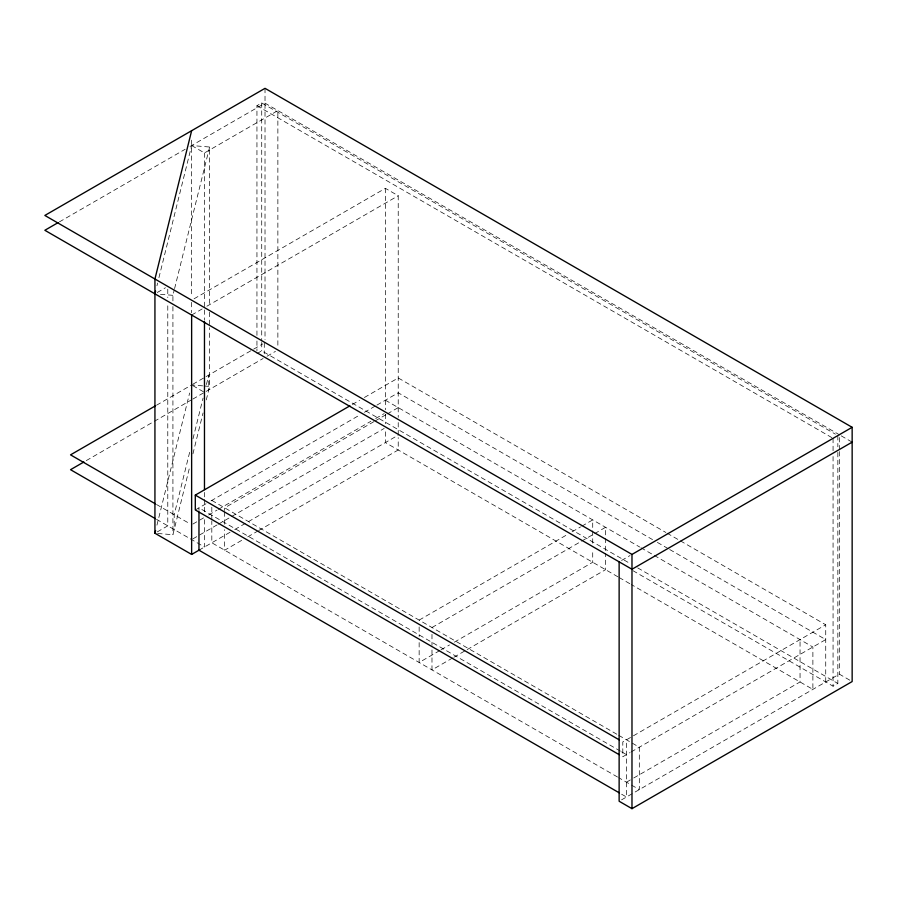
<?xml version="1.0" encoding="UTF-8"?>
<svg xmlns="http://www.w3.org/2000/svg" width="897" height="897" viewBox="0 0 897 897"><rect width="100%" height="100%" fill="white"/><g stroke="black" fill="none" stroke-linecap="round" stroke-linejoin="round"><path stroke-width="0.67" stroke-dasharray="4.49 3.36" d="M156.941 285.751L157.603 283.06M158.937 277.666L191.633 145.538L209.618 147.018L209.618 306.628M172.919 300.921L172.919 295.326L174.253 289.933M174.59 288.587L209.618 147.018M156.941 525.16L189.626 393.032M189.637 452.335L174.197 514.71L174.197 529.533M192.99 438.779L203.058 398.111M206.411 384.544L208.754 375.058L208.754 389.892M157.704 533.468L172.919 534.724L189.637 467.169M192.933 453.837L203.058 412.934M206.276 399.905L209.618 386.428L209.618 327.629M256.946 335.388L256.946 105.711L261.722 102.953L835.41 434.17M59.37 221.907L185.174 149.261M190.018 146.469L265.019 103.166L840.018 435.135M191.633 145.538L204.471 152.95L277.868 110.578L277.868 347.184M157.267 292.489L165.44 287.769M194.055 298.802L385.385 188.336L398.223 195.748L398.223 417.385M191.633 315.026L202.139 308.96M206.893 306.213L398.223 195.748M156.515 405.22L191.633 384.948L202.7 385.856M192.833 384.252L204.953 377.256M206.075 376.605L262.619 343.966M256.946 353.586L261.722 350.839L630.434 563.708M86.28 460.598L191.633 399.77M192.844 399.075L204.953 392.079M206.164 391.384L263.079 358.52M267.037 356.244L275.457 351.377M352.33 404.457L359.574 400.264M364.406 397.483L398.223 377.951L665.866 532.47M157.267 531.899L167.784 525.833L167.784 303.231M195.299 509.945L206.175 503.666M211.008 500.874L359.899 414.919M364.406 412.306L375.675 405.803M376.886 405.108L398.223 392.785L652.545 539.613M192.844 524.072L203.742 517.782M208.586 514.979L217.063 510.09M218.274 509.395L370.853 421.298M375.697 418.507L384.174 413.607M373.948 421.624L224.654 507.825L224.654 510.55M375.17 420.928L386.091 414.616M387.302 413.921L398.223 407.608M192.844 538.906L217.063 524.924M218.274 524.218L230.383 517.233M231.594 516.526L384.174 428.441M198.966 550.197L230.024 532.269M234.745 529.533L398.223 435.157M241.652 540.386L224.654 550.197L224.654 529.69M247.718 536.877L257.428 531.271M258.639 530.576L398.223 449.98L398.223 437.68M419.146 620.107L567.229 534.612M572.084 531.809L580.572 526.909M581.794 526.203L592.715 519.901L592.715 529.465M431.984 627.519L593.422 534.32M594.633 533.625L605.553 527.313L605.553 536.877M439.777 650.572L419.146 662.479L419.146 641.972M440.988 649.865L449.487 644.965M454.342 642.162L592.715 562.273L592.715 549.973M452.626 657.983L431.984 669.891L431.984 646.659M453.837 657.277L465.969 650.269M467.191 649.574L605.553 569.685L605.553 553.281M621.554 560.446L630.019 555.557M825.733 681.967L825.733 624.772L622.798 741.931L622.798 756.754L630.053 752.572M631.14 751.944L825.733 639.595L669.498 549.401M626.476 782.184L632.542 778.674M633.753 777.979L800.046 681.967L800.046 639.595M621.554 799.855L839.312 674.129L850.984 680.868M632.946 570.671L833.066 686.205L837.843 683.458L837.843 452.38M160.473 294.294L172.919 295.326M204.079 385.968L209.618 386.428M841.229 435.841L852.15 442.143M256.946 105.711L831.855 437.624M667.076 533.177L679.197 540.162M680.408 540.869L825.733 624.772M657.389 542.405L668.287 548.706M385.385 400.197L639.707 547.024M640.918 547.731L653.027 554.716M654.238 555.422L812.884 647.017L812.884 689.389L631.23 584.508M637.711 567.913L837.843 683.458M617.91 576.816L385.385 442.569L385.385 428.901M619.121 577.511L630.019 583.812M192.799 385.62L204.471 392.359M211.815 500.403L617.517 734.632M618.728 735.338L639.314 747.223L639.314 789.595L618.728 777.71M620.421 751.137L198.966 507.825L198.966 510.55M621.632 751.843L626.476 754.635M156.515 504.495L189.312 523.433M617.517 777.015L211.815 542.775L211.815 520.91M156.515 519.329L189.312 538.256M190.276 538.817L204.471 547.013L204.471 517.614M621.632 794.215L626.476 797.007L626.476 739.812M839.312 437.523L839.312 450.126M839.312 451.527L839.312 674.129M837.843 435.572L837.843 446.773M833.066 438.33L833.066 450.933M833.066 456.539L833.066 686.205M605.553 538.245L605.553 551.913M592.715 530.833L592.715 543.134M431.984 634.358L431.984 645.291M419.146 626.947L419.146 636.511M398.223 422.554L398.223 433.789M385.385 188.336L385.385 409.761M385.385 414.257L385.385 423.698M265.019 88.332L265.019 339.772M264.29 342.99L264.29 353.777M261.722 102.953L261.722 341.028M261.722 342.43L261.722 350.839M256.946 340.983L256.946 350.783M224.654 511.918L224.654 524.229M211.815 507.242L211.815 519.542M209.618 312.223L209.618 326.228M204.471 152.95L204.471 320.218M204.471 492.419L204.471 498.014M204.471 499.416L204.471 512.019M191.633 140.145L191.633 296.739M191.633 302.345L191.633 312.795M172.919 306.527L172.919 534.724M167.784 289.226L167.784 297.625"/><path stroke-width="1.35" d="M191.633 130.704L154.934 279.012L154.934 533.244L191.633 554.436L199.807 549.715M154.934 293.846L155.607 291.144M154.934 533.244L155.607 530.553M58.159 222.602L44.85 230.282L631.981 569.259L852.15 442.143M155.304 405.915L70.538 454.857L155.304 503.8M83.858 462L70.538 469.692L155.304 518.623M619.165 754.657L195.299 509.945L195.299 495.11L349.908 405.848M852.15 427.308L265.019 88.332L44.85 215.448L631.981 554.424L852.15 427.308L852.15 681.552L631.981 808.668L619.132 801.245L619.132 561.847M195.299 495.11L619.165 739.823M619.21 792.813L198.966 550.197L198.966 511.918M631.981 554.424L631.981 808.668M204.471 321.608L204.471 489.616M191.633 315.026L191.633 554.436"/></g></svg>
